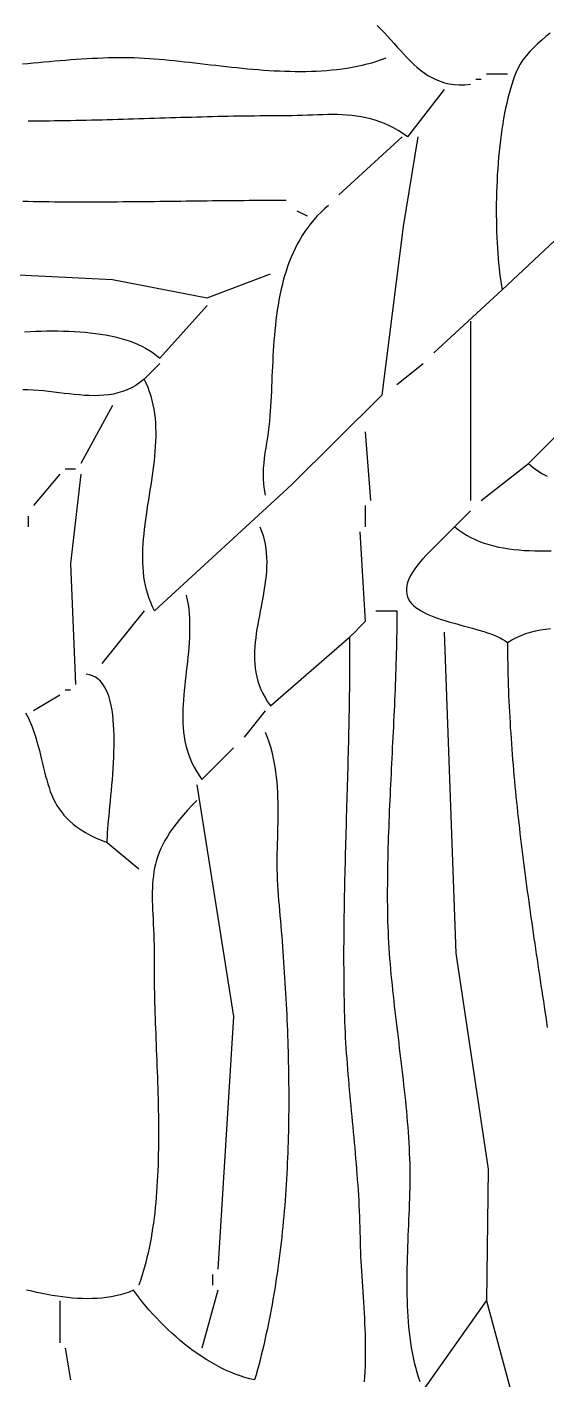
# Model space of a CAD drawing. Header units: millimetres. Extents: x 17 to 1517, y 15 to 1503.
# Drawn here: x 641.8 to 740.5, y 1022 to 1278.9 of the extents above; entities that cross this region are included whole.
import ezdxf

# ---------------------------------------------------------------- set-up
doc = ezdxf.new("R2010")
doc.units = ezdxf.units.MM
doc.layers.add('0_0_0', color=3, linetype='Continuous')

msp = doc.modelspace()

# ---------------------------------------------------------------- linework, layer by layer
at = {"layer": '0_0_0'}
for points in [[(708.2805, 1279.1428), (708.9511, 1278.4882), (709.6024, 1277.8183), (710.2377, 1277.1375), (710.8606, 1276.4501), (711.4743, 1275.7604), (712.0825, 1275.0729), (712.6885, 1274.3917), (713.2958, 1273.7214), (713.9078, 1273.0661), (714.528, 1272.4303), (715.1598, 1271.8182), (715.8067, 1271.2343), (716.4721, 1270.6829), (717.1595, 1270.1682), (717.8723, 1269.6947), (718.614, 1269.2666), (719.388, 1268.8884), (720.1977, 1268.5643), (721.0466, 1268.2987), (721.9382, 1268.0959), (722.8759, 1267.9603), (723.8631, 1267.8963), (724.9033, 1267.908), (726, 1268)], [(741.1434, 1277.7372), (740.3201, 1277.0605), (739.5054, 1276.3706), (738.7105, 1275.6653), (737.9464, 1274.9423), (737.2242, 1274.1995), (736.5551, 1273.4346), (735.9503, 1272.6454), (735.4207, 1271.8297), (734.9776, 1270.9853), (734.6677, 1270.2799), (734.3711, 1269.5384), (734.0877, 1268.7623), (733.8172, 1267.9534), (733.5596, 1267.1134), (733.3147, 1266.244), (733.0824, 1265.3469), (732.8626, 1264.4239), (732.6551, 1263.4765), (732.4598, 1262.5066), (732.2766, 1261.5158), (732.1054, 1260.5058), (731.9459, 1259.4784), (731.7981, 1258.4352), (731.6619, 1257.378), (731.537, 1256.3084), (731.4235, 1255.2282), (731.3211, 1254.1391), (731.2297, 1253.0428), (731.1492, 1251.9409), (731.0795, 1250.8352), (731.0204, 1249.7275), (730.9718, 1248.6193), (730.9335, 1247.5124), (730.9055, 1246.4086), (730.8875, 1245.3095), (730.8796, 1244.2168), (730.8814, 1243.1322), (730.893, 1242.0575), (730.9141, 1240.9943), (730.9447, 1239.9444), (730.9846, 1238.9094), (731.0337, 1237.8911), (731.0918, 1236.8912), (731.1588, 1235.9113), (731.2346, 1234.9533), (731.319, 1234.0187), (731.412, 1233.1093), (731.5133, 1232.2268), (731.6229, 1231.3729), (731.7407, 1230.5493), (731.8664, 1229.7578), (732, 1229), (748, 1244)], [(640.9089, 1271.8767), (641.9248, 1271.9735), (642.9428, 1272.0701), (643.9626, 1272.1658), (644.9836, 1272.2602), (646.0054, 1272.3526), (647.0277, 1272.4423), (648.0499, 1272.5287), (649.0717, 1272.6114), (650.0925, 1272.6896), (651.112, 1272.7627), (652.1297, 1272.8302), (653.1452, 1272.8914), (654.1581, 1272.9458), (655.1679, 1272.9926), (656.1741, 1273.0314), (657.1764, 1273.0615), (658.1743, 1273.0823), (659.1674, 1273.0932), (660.1552, 1273.0936), (661.1373, 1273.0828), (662.1132, 1273.0603), (663.0826, 1273.0256), (664.045, 1272.9778), (665, 1272.9166), (665.9337, 1272.8457), (666.8747, 1272.767), (667.8228, 1272.6812), (668.7774, 1272.5892), (669.7383, 1272.4916), (670.7051, 1272.3893), (671.6774, 1272.2828), (672.6548, 1272.1731), (673.637, 1272.0609), (674.6237, 1271.9469), (675.6143, 1271.8318), (676.6087, 1271.7165), (677.6064, 1271.6016), (678.6071, 1271.488), (679.6103, 1271.3763), (680.6158, 1271.2674), (681.6231, 1271.1619), (682.6319, 1271.0607), (683.6418, 1270.9644), (684.6525, 1270.874), (685.6636, 1270.79), (686.6747, 1270.7132), (687.6855, 1270.6444), (688.6956, 1270.5844), (689.7046, 1270.5339), (690.7122, 1270.4936), (691.718, 1270.4644), (692.7216, 1270.4469), (693.7227, 1270.4419), (694.7209, 1270.4501), (695.7158, 1270.4724), (696.7071, 1270.5095), (697.6944, 1270.562), (698.6774, 1270.6309), (699.6556, 1270.7167), (700.6288, 1270.8204), (701.5965, 1270.9426), (702.5583, 1271.084), (703.514, 1271.2455), (704.4632, 1271.4277), (705.4054, 1271.6315), (706.3403, 1271.8576), (707.2676, 1272.1068), (708.1869, 1272.3797), (709.0978, 1272.6772), (710, 1273)], [(729, 1270), (733, 1270)], [(721, 1267), (714, 1258), (713.1247, 1258.6325), (712.2512, 1259.2012), (711.3785, 1259.7093), (710.5062, 1260.1599), (709.6334, 1260.5563), (708.7596, 1260.9017), (707.884, 1261.1992), (707.0059, 1261.452), (706.1246, 1261.6633), (705.2396, 1261.8363), (704.35, 1261.9743), (703.4552, 1262.0803), (702.5546, 1262.1575), (701.6474, 1262.2093), (700.7329, 1262.2387), (699.8105, 1262.249), (698.8795, 1262.2433), (697.9392, 1262.2248), (696.9889, 1262.1967), (696.0279, 1262.1623), (695.0556, 1262.1246), (694.0713, 1262.0869), (693.0743, 1262.0524), (692.0638, 1262.0243), (691.0393, 1262.0058), (690, 1262), (688.9975, 1262.0001), (687.9955, 1261.9977), (686.9937, 1261.9928), (685.9923, 1261.9855), (684.9912, 1261.9759), (683.9904, 1261.9641), (682.9898, 1261.9502), (681.9895, 1261.9345), (680.9895, 1261.9168), (679.9896, 1261.8975), (678.99, 1261.8766), (677.9906, 1261.8541), (676.9913, 1261.8303), (675.9922, 1261.8052), (674.9933, 1261.779), (673.9944, 1261.7517), (672.9957, 1261.7234), (671.997, 1261.6944), (670.9985, 1261.6646), (670, 1261.6343), (669.0015, 1261.6035), (668.0031, 1261.5723), (667.0047, 1261.5408), (666.0063, 1261.5092), (665.0078, 1261.4776), (664.0093, 1261.446), (663.0108, 1261.4147), (662.0122, 1261.3836), (661.0135, 1261.353), (660.0147, 1261.3229), (659.0157, 1261.2934), (658.0167, 1261.2647), (657.0175, 1261.2369), (656.0181, 1261.21), (655.0185, 1261.1842), (654.0188, 1261.1597), (653.0188, 1261.1364), (652.0186, 1261.1146), (651.0181, 1261.0944), (650.0174, 1261.0757), (649.0164, 1261.0589), (648.015, 1261.0439), (647.0134, 1261.031), (646.0114, 1261.0201), (645.0091, 1261.0115), (644.0065, 1261.0051), (643.0034, 1261.0013), (642, 1261)], [(727, 1269), (728, 1269)], [(716, 1258), (713.1883, 1241), (709.1273, 1209.0007), (692, 1191.9197), (666, 1168), (665.6088, 1168.7806), (665.2609, 1169.5735), (664.9543, 1170.378), (664.6872, 1171.1936), (664.458, 1172.0198), (664.2646, 1172.8561), (664.1055, 1173.7021), (663.9786, 1174.5572), (663.8824, 1175.4209), (663.8148, 1176.2927), (663.7742, 1177.1721), (663.7588, 1178.0585), (663.7667, 1178.9516), (663.7962, 1179.8507), (663.8453, 1180.7554), (663.9125, 1181.6652), (663.9957, 1182.5795), (664.0933, 1183.4978), (664.2034, 1184.4198), (664.3242, 1185.3447), (664.454, 1186.2722), (664.5909, 1187.2018), (664.7331, 1188.1328), (664.8788, 1189.0649), (665.0263, 1189.9975), (665.1736, 1190.9301), (665.3191, 1191.8622), (665.4609, 1192.7933), (665.5972, 1193.7228), (665.7262, 1194.6504), (665.8461, 1195.5755), (665.9551, 1196.4975), (666.0515, 1197.416), (666.1333, 1198.3304), (666.1988, 1199.2403), (666.2462, 1200.1452), (666.2737, 1201.0445), (666.2795, 1201.9378), (666.2618, 1202.8244), (666.2188, 1203.7041), (666.1486, 1204.5761), (666.0496, 1205.44), (665.9198, 1206.2954), (665.7575, 1207.1417), (665.5609, 1207.9783), (665.3282, 1208.8049), (665.0575, 1209.6208), (664.7471, 1210.4257), (664.3952, 1211.2189), (664, 1212), (663.2172, 1211.374), (662.4163, 1210.831), (661.5981, 1210.3661), (660.7636, 1209.9743), (659.9135, 1209.6509), (659.0487, 1209.3909), (658.1702, 1209.1894), (657.2788, 1209.0416), (656.3754, 1208.9425), (655.4608, 1208.8873), (654.536, 1208.8711), (653.6018, 1208.8889), (652.659, 1208.936), (651.7086, 1209.0074), (650.7515, 1209.0982), (649.7884, 1209.2035), (648.8203, 1209.3186), (647.8481, 1209.4383), (646.8726, 1209.558), (645.8947, 1209.6727), (644.9153, 1209.7775), (643.9352, 1209.8675), (642.9554, 1209.9378), (641.9767, 1209.9836), (641, 1210)], [(713, 1258), (701, 1247)], [(641.0037, 1245.8019), (642.0027, 1245.7822), (643.0016, 1245.7645), (644.0004, 1245.7488), (644.9992, 1245.7351), (645.998, 1245.7232), (646.9967, 1245.7132), (647.9955, 1245.7048), (648.9942, 1245.6981), (649.9929, 1245.693), (650.9916, 1245.6894), (651.9903, 1245.6873), (652.9891, 1245.6865), (653.9878, 1245.6871), (654.9866, 1245.6889), (655.9853, 1245.6918), (656.9842, 1245.6959), (657.983, 1245.701), (658.9819, 1245.7071), (659.9808, 1245.7141), (660.9798, 1245.7219), (661.9788, 1245.7305), (662.9779, 1245.7397), (663.9771, 1245.7496), (664.9764, 1245.76), (665.9757, 1245.771), (666.9751, 1245.7823), (667.9746, 1245.794), (668.9742, 1245.8059), (669.9739, 1245.8181), (670.9737, 1245.8304), (671.9736, 1245.8428), (672.9736, 1245.8552), (673.9737, 1245.8675), (674.974, 1245.8797), (675.9744, 1245.8917), (676.9749, 1245.9034), (677.9756, 1245.9147), (678.9764, 1245.9257), (679.9774, 1245.9362), (680.9786, 1245.9461), (681.9799, 1245.9554), (682.9814, 1245.964), (683.983, 1245.9719), (684.9848, 1245.9789), (685.9869, 1245.985), (686.9891, 1245.9902), (687.9915, 1245.9944), (688.9941, 1245.9974), (689.9969, 1245.9993), (691, 1246)], [(699, 1245), (698.2568, 1244.3514), (697.5503, 1243.6822), (696.8796, 1242.9929), (696.2436, 1242.2842), (695.6414, 1241.5569), (695.0719, 1240.8116), (694.5342, 1240.049), (694.0273, 1239.2698), (693.5502, 1238.4746), (693.102, 1237.6642), (692.6815, 1236.8393), (692.288, 1236.0004), (691.9203, 1235.1483), (691.5774, 1234.2838), (691.2585, 1233.4073), (690.9625, 1232.5198), (690.6883, 1231.6217), (690.4352, 1230.7139), (690.2019, 1229.797), (689.9877, 1228.8716), (689.7914, 1227.9385), (689.6121, 1226.9984), (689.4488, 1226.0519), (689.3006, 1225.0997), (689.1663, 1224.1425), (689.0451, 1223.181), (688.936, 1222.2158), (688.838, 1221.2477), (688.75, 1220.2773), (688.6711, 1219.3054), (688.6004, 1218.3325), (688.5368, 1217.3594), (688.4793, 1216.3868), (688.427, 1215.4153), (688.3789, 1214.4456), (688.334, 1213.4785), (688.2912, 1212.5145), (688.2497, 1211.5545), (688.2084, 1210.599), (688.1664, 1209.6487), (688.1226, 1208.7043), (688.0761, 1207.7666), (688.0259, 1206.8362), (687.971, 1205.9137), (687.9104, 1205), (687.8205, 1203.961), (687.7028, 1202.9392), (687.5646, 1201.9319), (687.4135, 1200.9365), (687.2567, 1199.9503), (687.1016, 1198.9705), (686.9556, 1197.9945), (686.826, 1197.0195), (686.7203, 1196.043), (686.6458, 1195.0622), (686.6099, 1194.0745), (686.62, 1193.077), (686.6835, 1192.0673), (686.8077, 1191.0425), (687, 1190)], [(693, 1244), (695, 1243)], [(468, 1232), (502, 1231.0748), (514, 1235.324), (585, 1234.5448), (658, 1230.9105), (676, 1227.4521), (688, 1232)], [(732, 1229), (719, 1217)], [(641.3029, 1221.0245), (642.365, 1221.0717), (643.4272, 1221.1106), (644.4883, 1221.1403), (645.547, 1221.1597), (646.602, 1221.1678), (647.6521, 1221.1637), (648.6962, 1221.1465), (649.7328, 1221.115), (650.7609, 1221.0684), (651.7791, 1221.0057), (652.7861, 1220.9259), (653.7808, 1220.8279), (654.762, 1220.7109), (655.7282, 1220.5738), (656.6784, 1220.4157), (657.6113, 1220.2356), (658.5255, 1220.0325), (659.42, 1219.8054), (660.2933, 1219.5533), (661.1444, 1219.2753), (661.9719, 1218.9704), (662.7746, 1218.6376), (663.5512, 1218.2759), (664.3005, 1217.8843), (665.0213, 1217.462), (665.7123, 1217.0077), (666.3723, 1216.5207), (667, 1216), (676, 1226)], [(726, 1223), (726, 1189)], [(667, 1215), (664, 1212)], [(712, 1211), (717, 1215)], [(658, 1207), (652, 1196)], [(746, 1205), (737, 1196), (737.901, 1195.2608), (738.7913, 1194.6147), (739.6738, 1194.0557), (740.5516, 1193.5776)], [(706, 1202), (707, 1189)], [(649, 1195), (651, 1195)], [(728, 1189), (737, 1196)], [(648, 1194), (643, 1188)], [(652, 1194), (650.054, 1177), (651, 1154)], [(706, 1188), (706, 1184)], [(726, 1187), (719.9962, 1180.9954), (719.2106, 1180.2173), (718.4159, 1179.4382), (717.6291, 1178.6486), (716.8674, 1177.839), (716.1481, 1177), (715.5394, 1176.2053), (715.0284, 1175.4509), (714.6113, 1174.7354), (714.2846, 1174.0572), (714.0446, 1173.415), (713.8877, 1172.8073), (713.8103, 1172.2328), (713.8087, 1171.69), (713.8793, 1171.1775), (714.0186, 1170.6939), (714.2228, 1170.2378), (714.4883, 1169.8078), (714.8116, 1169.4024), (715.189, 1169.0202), (715.6168, 1168.6599), (716.0915, 1168.3199), (716.6094, 1167.9989), (717.1669, 1167.6955), (717.7604, 1167.4082), (718.3862, 1167.1357), (719.0408, 1166.8765), (719.7204, 1166.6291), (720.4215, 1166.3923), (721.1404, 1166.1645), (721.8736, 1165.9444), (722.6174, 1165.7305), (723.3681, 1165.5214), (724.1221, 1165.3157), (724.8759, 1165.112), (725.6258, 1164.9088), (726.3681, 1164.7049), (727.0993, 1164.4986), (727.8157, 1164.2887), (728.5137, 1164.0737), (729.1897, 1163.8521), (729.84, 1163.6226), (730.461, 1163.3838), (731.0491, 1163.1342), (731.6007, 1162.8725), (732.1121, 1162.5971), (732.5797, 1162.3067), (733, 1162), (733.8415, 1162.5156), (734.703, 1162.9678), (735.5829, 1163.3603), (736.48, 1163.6964), (737.3929, 1163.98), (738.3205, 1164.2145), (739.2612, 1164.4035), (740.2139, 1164.5507), (741.1771, 1164.6596)], [(642, 1186), (642, 1184)], [(686, 1184), (686.3225, 1183.1678), (686.5926, 1182.3329), (686.8134, 1181.4955), (686.9877, 1180.6558), (687.1186, 1179.814), (687.2091, 1178.9704), (687.2621, 1178.1251), (687.2805, 1177.2783), (687.2674, 1176.4304), (687.2258, 1175.5816), (687.1586, 1174.7319), (687.0687, 1173.8818), (686.9593, 1173.0313), (686.8331, 1172.1808), (686.6933, 1171.3304), (686.5428, 1170.4804), (686.3845, 1169.6309), (686.2215, 1168.7823), (686.0567, 1167.9347), (685.893, 1167.0884), (685.7336, 1166.2435), (685.5812, 1165.4004), (685.439, 1164.5591), (685.3099, 1163.7201), (685.1968, 1162.8833), (685.1028, 1162.0492), (685.0308, 1161.2179), (684.9838, 1160.3896), (684.9647, 1159.5646), (684.9766, 1158.7431), (685.0224, 1157.9253), (685.105, 1157.1114), (685.2276, 1156.3017), (685.393, 1155.4963), (685.6041, 1154.6955), (685.8641, 1153.8996), (686.1759, 1153.1087), (686.5423, 1152.3231), (686.9665, 1151.5429), (687.4514, 1150.7685), (688, 1150), (703, 1163), (703.0071, 1162.0009), (703.0119, 1161.0019), (703.0146, 1160.003), (703.0151, 1159.0041), (703.0136, 1158.0053), (703.0102, 1157.0066), (703.0048, 1156.0079), (702.9976, 1155.0093), (702.9887, 1154.0107), (702.9781, 1153.0122), (702.9658, 1152.0137), (702.9521, 1151.0152), (702.9368, 1150.0168), (702.9202, 1149.0184), (702.9022, 1148.02), (702.883, 1147.0216), (702.8626, 1146.0232), (702.8411, 1145.0249), (702.8186, 1144.0265), (702.7951, 1143.0281), (702.7708, 1142.0298), (702.7456, 1141.0314), (702.7197, 1140.033), (702.693, 1139.0346), (702.6658, 1138.0361), (702.6381, 1137.0376), (702.6099, 1136.0391), (702.5814, 1135.0405), (702.5525, 1134.0419), (702.5234, 1133.0433), (702.4941, 1132.0446), (702.4647, 1131.0458), (702.4353, 1130.047), (702.4059, 1129.0481), (702.3767, 1128.0491), (702.3477, 1127.0501), (702.3189, 1126.0509), (702.2905, 1125.0517), (702.2624, 1124.0524), (702.2349, 1123.053), (702.2079, 1122.0535), (702.1816, 1121.0539), (702.1559, 1120.0542), (702.131, 1119.0544), (702.107, 1118.0545), (702.0839, 1117.0544), (702.0617, 1116.0542), (702.0406, 1115.0539), (702.0207, 1114.0535), (702.002, 1113.0529), (701.9845, 1112.0521), (701.9684, 1111.0512), (701.9537, 1110.0502), (701.9405, 1109.049), (701.9289, 1108.0476), (701.9189, 1107.0461), (701.9106, 1106.0444), (701.9041, 1105.0425), (701.8994, 1104.0405), (701.8967, 1103.0382), (701.896, 1102.0358), (701.8973, 1101.0331), (701.9008, 1100.0303), (701.9065, 1099.0273), (701.9145, 1098.024), (701.9249, 1097.0206), (701.9377, 1096.0169), (701.9529, 1095.013), (701.9708, 1094.0089), (701.9913, 1093.0045), (702.0146, 1092), (702.0425, 1090.9964), (702.077, 1089.9935), (702.1177, 1088.9913), (702.1642, 1087.9898), (702.2163, 1086.9889), (702.2735, 1085.9885), (702.3356, 1084.9887), (702.4023, 1083.9894), (702.4731, 1082.9905), (702.5478, 1081.992), (702.626, 1080.9939), (702.7074, 1079.9961), (702.7917, 1078.9986), (702.8785, 1078.0013), (702.9675, 1077.0042), (703.0584, 1076.0073), (703.1509, 1075.0105), (703.2445, 1074.0137), (703.339, 1073.0171), (703.434, 1072.0203), (703.5292, 1071.0236), (703.6244, 1070.0268), (703.719, 1069.0298), (703.8129, 1068.0326), (703.9056, 1067.0353), (703.9969, 1066.0377), (704.0864, 1065.0398), (704.1738, 1064.0415), (704.2587, 1063.0429), (704.3408, 1062.0439), (704.4198, 1061.0444), (704.4954, 1060.0444), (704.5672, 1059.0439), (704.6348, 1058.0428), (704.698, 1057.0411), (704.7565, 1056.0387), (704.8098, 1055.0356), (704.8577, 1054.0318), (704.8998, 1053.0271), (704.9358, 1052.0217), (704.9653, 1051.0154), (704.9881, 1050.0081), (705.0038, 1049), (705.0191, 1048.1291), (705.0438, 1047.2434), (705.0769, 1046.3435), (705.1175, 1045.4304), (705.1646, 1044.5048), (705.2171, 1043.5675), (705.2742, 1042.6194), (705.3348, 1041.6611), (705.398, 1040.6936), (705.4627, 1039.7177), (705.528, 1038.734), (705.5929, 1037.7436), (705.6565, 1036.747), (705.7176, 1035.7452), (705.7755, 1034.739), (705.829, 1033.7291), (705.8773, 1032.7164), (705.9193, 1031.7017), (705.954, 1030.6857), (705.9805, 1029.6693), (705.9977, 1028.6532), (706.0048, 1027.6384), (706.0007, 1026.6255), (705.9844, 1025.6154), (705.955, 1024.6089), (705.9115, 1023.6068), (705.8529, 1022.6099), (705.7782, 1021.6189)], [(705, 1183), (706, 1166), (705, 1165), (704, 1164), (703, 1163)], [(723, 1184), (723.7167, 1183.4163), (724.4633, 1182.8816), (725.2383, 1182.3938), (726.04, 1181.9511), (726.8671, 1181.5515), (727.7179, 1181.1931), (728.591, 1180.8739), (729.4848, 1180.592), (730.3978, 1180.3454), (731.3285, 1180.1322), (732.2753, 1179.9506), (733.2367, 1179.7984), (734.2112, 1179.6738), (735.1973, 1179.5749), (736.1934, 1179.4997), (737.1981, 1179.4463), (738.2097, 1179.4128), (739.2268, 1179.3971), (740.2479, 1179.3974), (741.2713, 1179.4118)], [(672, 1171), (672.1921, 1170.1099), (672.3475, 1169.2164), (672.4684, 1168.3197), (672.5573, 1167.4201), (672.6167, 1166.518), (672.649, 1165.6138), (672.6565, 1164.7077), (672.6419, 1163.8001), (672.6074, 1162.8914), (672.5555, 1161.9819), (672.4887, 1161.0718), (672.4094, 1160.1617), (672.32, 1159.2518), (672.223, 1158.3424), (672.1208, 1157.4338), (672.0158, 1156.5265), (671.9105, 1155.6208), (671.8074, 1154.717), (671.7087, 1153.8154), (671.617, 1152.9164), (671.5348, 1152.0203), (671.4644, 1151.1274), (671.4083, 1150.2382), (671.3689, 1149.3529), (671.3486, 1148.4719), (671.35, 1147.5954), (671.3754, 1146.724), (671.4272, 1145.8578), (671.5079, 1144.9973), (671.62, 1144.1427), (671.7659, 1143.2944), (671.9479, 1142.4528), (672.1686, 1141.6182), (672.4304, 1140.7909), (672.7357, 1139.9712), (673.0869, 1139.1596), (673.4865, 1138.3563), (673.9369, 1137.5617), (674.4406, 1136.7762), (675, 1136), (681, 1142)], [(664, 1168), (656, 1158)], [(708, 1168), (712, 1168), (711.998, 1166.9994), (711.9924, 1165.9991), (711.9834, 1164.999), (711.9711, 1163.9991), (711.9556, 1162.9995), (711.937, 1162), (711.9155, 1161.0006), (711.8913, 1160.0015), (711.8645, 1159.0025), (711.8351, 1158.0036), (711.8034, 1157.0048), (711.7695, 1156.0062), (711.7336, 1155.0077), (711.6957, 1154.0092), (711.656, 1153.0109), (711.6146, 1152.0126), (711.5717, 1151.0144), (711.5275, 1150.0162), (711.482, 1149.018), (711.4354, 1148.0199), (711.3879, 1147.0218), (711.3395, 1146.0237), (711.2905, 1145.0256), (711.2409, 1144.0274), (711.1909, 1143.0292), (711.1406, 1142.031), (711.0902, 1141.0327), (711.0398, 1140.0344), (710.9895, 1139.0359), (710.9396, 1138.0374), (710.89, 1137.0388), (710.8411, 1136.04), (710.7928, 1135.0411), (710.7454, 1134.0421), (710.6989, 1133.043), (710.6536, 1132.0436), (710.6096, 1131.0441), (710.5669, 1130.0445), (710.5257, 1129.0446), (710.4863, 1128.0445), (710.4486, 1127.0442), (710.4129, 1126.0436), (710.3793, 1125.0429), (710.348, 1124.0418), (710.3189, 1123.0405), (710.2924, 1122.0389), (710.2686, 1121.0371), (710.2475, 1120.0349), (710.2293, 1119.0324), (710.2142, 1118.0296), (710.2024, 1117.0265), (710.1938, 1116.023), (710.1887, 1115.0191), (710.1873, 1114.0149), (710.1895, 1113.0103), (710.1957, 1112.0053), (710.206, 1111), (710.2226, 1109.9956), (710.2476, 1108.9917), (710.2808, 1107.9882), (710.3217, 1106.9853), (710.37, 1105.9827), (710.4254, 1104.9805), (710.4874, 1103.9787), (710.5558, 1102.9773), (710.6301, 1101.9763), (710.7101, 1100.9755), (710.7954, 1099.9751), (710.8856, 1098.9749), (710.9804, 1097.9751), (711.0793, 1096.9754), (711.1822, 1095.976), (711.2886, 1094.9768), (711.3981, 1093.9778), (711.5105, 1092.979), (711.6253, 1091.9803), (711.7422, 1090.9818), (711.8608, 1089.9833), (711.9809, 1088.985), (712.102, 1087.9867), (712.2238, 1086.9885), (712.3459, 1085.9903), (712.4681, 1084.9922), (712.5898, 1083.994), (712.7109, 1082.9958), (712.8309, 1081.9976), (712.9494, 1080.9993), (713.0662, 1080.0009), (713.1809, 1079.0024), (713.2931, 1078.0038), (713.4024, 1077.0051), (713.5086, 1076.0062), (713.6112, 1075.0071), (713.7099, 1074.0078), (713.8044, 1073.0084), (713.8943, 1072.0086), (713.9793, 1071.0086), (714.0589, 1070.0084), (714.1329, 1069.0078), (714.2009, 1068.007), (714.2625, 1067.0058), (714.3175, 1066.0042), (714.3653, 1065.0023), (714.4058, 1064), (714.4332, 1063.0938), (714.4505, 1062.1752), (714.4584, 1061.2449), (714.4578, 1060.3035), (714.4493, 1059.3516), (714.4339, 1058.3899), (714.4123, 1057.419), (714.3854, 1056.4395), (714.3539, 1055.4521), (714.3187, 1054.4574), (714.2805, 1053.456), (714.2403, 1052.4486), (714.1987, 1051.4358), (714.1566, 1050.4183), (714.1148, 1049.3967), (714.0741, 1048.3716), (714.0353, 1047.3437), (713.9992, 1046.3136), (713.9666, 1045.282), (713.9384, 1044.2494), (713.9153, 1043.2165), (713.8981, 1042.184), (713.8877, 1041.1525), (713.8849, 1040.1226), (713.8904, 1039.095), (713.9051, 1038.0703), (713.9298, 1037.0491), (713.9652, 1036.0321), (714.0123, 1035.02), (714.0717, 1034.0132), (714.1444, 1033.0126), (714.2311, 1032.0187), (714.3325, 1031.0322), (714.4496, 1030.0536), (714.5832, 1029.0837), (714.734, 1028.1231), (714.9028, 1027.1724), (715.0905, 1026.2322), (715.2978, 1025.3032), (715.5256, 1024.3861), (715.7747, 1023.4814), (716.0459, 1022.5898), (716.3399, 1021.7119)], [(721, 1164), (723.1697, 1103), (729.3627, 1062), (729, 1037)], [(733, 1162), (733.0049, 1160.9817), (733.014, 1159.9643), (733.0272, 1158.9475), (733.0445, 1157.9316), (733.0659, 1156.9163), (733.0911, 1155.9018), (733.1203, 1154.8879), (733.1532, 1153.8748), (733.19, 1152.8623), (733.2304, 1151.8505), (733.2745, 1150.8393), (733.3221, 1149.8288), (733.3733, 1148.8189), (733.4279, 1147.8097), (733.4859, 1146.801), (733.5473, 1145.7929), (733.6119, 1144.7855), (733.6798, 1143.7786), (733.7507, 1142.7722), (733.8248, 1141.7664), (733.9019, 1140.7611), (733.982, 1139.7564), (734.065, 1138.7522), (734.1508, 1137.7484), (734.2394, 1136.7452), (734.3307, 1135.7424), (734.4247, 1134.7401), (734.5213, 1133.7382), (734.6205, 1132.7368), (734.7221, 1131.7358), (734.8261, 1130.7353), (734.9325, 1129.7351), (735.0411, 1128.7353), (735.1521, 1127.7359), (735.2651, 1126.7369), (735.3803, 1125.7382), (735.4976, 1124.7399), (735.6168, 1123.7419), (735.7379, 1122.7442), (735.861, 1121.7469), (735.9858, 1120.7498), (736.1124, 1119.753), (736.2406, 1118.7565), (736.3705, 1117.7602), (736.5019, 1116.7642), (736.6349, 1115.7685), (736.7692, 1114.773), (736.905, 1113.7776), (737.042, 1112.7825), (737.1803, 1111.7876), (737.3199, 1110.7928), (737.4605, 1109.7982), (737.6022, 1108.8038), (737.7449, 1107.8095), (737.8886, 1106.8154), (738.0332, 1105.8213), (738.1786, 1104.8274), (738.3247, 1103.8336), (738.4716, 1102.8398), (738.6191, 1101.8461), (738.7671, 1100.8525), (738.9157, 1099.8589), (739.0648, 1098.8654), (739.2143, 1097.8718), (739.364, 1096.8783), (739.5141, 1095.8848), (739.6644, 1094.8913), (739.8148, 1093.8978), (739.9654, 1092.9042), (740.1159, 1091.9105), (740.2665, 1090.9169), (740.4169, 1089.9231), (740.5672, 1088.9292)], [(641.5, 1148.6352), (641.9924, 1147.7904), (642.3966, 1146.9105), (642.7552, 1145.9659), (643.0801, 1145.038), (643.3751, 1144.1266), (643.6438, 1143.2315), (643.8901, 1142.3528), (644.1178, 1141.4903), (644.3305, 1140.644), (644.5322, 1139.8137), (644.7265, 1138.9993), (644.9173, 1138.2008), (645.1082, 1137.4181), (645.3032, 1136.651), (645.5059, 1135.8995), (645.7201, 1135.1635), (645.9496, 1134.4429), (646.1982, 1133.7376), (646.4697, 1133.0475), (646.7678, 1132.3726), (647.0962, 1131.7126), (647.4589, 1131.0676), (647.8595, 1130.4375), (648.3018, 1129.8221), (648.7896, 1129.2213), (649.3267, 1128.6351), (649.9168, 1128.0634), (650.5637, 1127.5061), (651.2712, 1126.9631), (652.0431, 1126.4343), (652.8831, 1125.9196), (653.795, 1125.4189), (654.7826, 1124.9321), (655.8497, 1124.4592), (657, 1124), (657.0087, 1124.5672), (657.0339, 1125.1936), (657.0737, 1125.8754), (657.1264, 1126.6088), (657.1904, 1127.3902), (657.2637, 1128.2157), (657.3448, 1129.0818), (657.4319, 1129.9847), (657.5232, 1130.9206), (657.6171, 1131.8858), (657.7117, 1132.8766), (657.8054, 1133.8893), (657.8964, 1134.9201), (657.9829, 1135.9653), (658.0633, 1137.0212), (658.1359, 1138.0841), (658.1987, 1139.1503), (658.2503, 1140.2159), (658.2887, 1141.2774), (658.3123, 1142.3309), (658.3194, 1143.3728), (658.3081, 1144.3993), (658.2768, 1145.4067), (658.2238, 1146.3912), (658.1473, 1147.3492), (658.0455, 1148.2769), (657.9167, 1149.1707), (657.7593, 1150.0267), (657.5714, 1150.8412), (657.3514, 1151.6106), (657.0974, 1152.331), (656.8078, 1152.9988), (656.4809, 1153.6103), (656.1148, 1154.1617), (655.7079, 1154.6493), (655.2584, 1155.0694), (654.7646, 1155.4182), (654.2247, 1155.6921), (653.6371, 1155.8872), (653, 1156)], [(648, 1152), (643, 1149)], [(649, 1153), (650, 1153)], [(687, 1149), (683, 1144)], [(687, 1145), (687.3625, 1144.0614), (687.6879, 1143.1202), (687.9781, 1142.1765), (688.2349, 1141.2303), (688.4602, 1140.2816), (688.6558, 1139.3306), (688.8237, 1138.3774), (688.9657, 1137.4219), (689.0837, 1136.4643), (689.1795, 1135.5046), (689.255, 1134.5429), (689.3121, 1133.5792), (689.3526, 1132.6137), (689.3785, 1131.6463), (689.3915, 1130.6772), (689.3936, 1129.7064), (689.3866, 1128.734), (689.3725, 1127.7601), (689.3529, 1126.7847), (689.33, 1125.8078), (689.3054, 1124.8296), (689.2811, 1123.8502), (689.2589, 1122.8695), (689.2408, 1121.8877), (689.2285, 1120.9048), (689.224, 1119.9209), (689.2291, 1118.936), (689.2457, 1117.9503), (689.2757, 1116.9638), (689.3209, 1115.9765), (689.3832, 1114.9885), (689.4645, 1114), (689.5528, 1113.0355), (689.64, 1112.0688), (689.7258, 1111.0999), (689.8103, 1110.1288), (689.8933, 1109.1557), (689.9749, 1108.1806), (690.0549, 1107.2035), (690.1334, 1106.2245), (690.2102, 1105.2436), (690.2853, 1104.2609), (690.3586, 1103.2765), (690.4301, 1102.2905), (690.4998, 1101.3028), (690.5675, 1100.3135), (690.6332, 1099.3227), (690.6969, 1098.3305), (690.7584, 1097.3368), (690.8179, 1096.3418), (690.8751, 1095.3456), (690.93, 1094.3481), (690.9826, 1093.3494), (691.0329, 1092.3496), (691.0807, 1091.3487), (691.126, 1090.3468), (691.1687, 1089.344), (691.2089, 1088.3403), (691.2463, 1087.3357), (691.2811, 1086.3304), (691.3131, 1085.3243), (691.3422, 1084.3176), (691.3685, 1083.3102), (691.3918, 1082.3023), (691.4121, 1081.2939), (691.4294, 1080.285), (691.4435, 1079.2758), (691.4545, 1078.2662), (691.4622, 1077.2564), (691.4666, 1076.2463), (691.4678, 1075.2361), (691.4655, 1074.2257), (691.4597, 1073.2153), (691.4505, 1072.2049), (691.4376, 1071.1946), (691.4212, 1070.1844), (691.4011, 1069.1744), (691.3772, 1068.1645), (691.3495, 1067.155), (691.318, 1066.1459), (691.2826, 1065.1371), (691.2432, 1064.1288), (691.1998, 1063.1209), (691.1524, 1062.1137), (691.1007, 1061.1071), (691.045, 1060.1011), (690.9849, 1059.0959), (690.9206, 1058.0915), (690.8519, 1057.088), (690.7788, 1056.0853), (690.7012, 1055.0836), (690.6191, 1054.083), (690.5324, 1053.0834), (690.441, 1052.0849), (690.345, 1051.0876), (690.2442, 1050.0916), (690.1386, 1049.0968), (690.0282, 1048.1034), (689.9128, 1047.1115), (689.7924, 1046.121), (689.667, 1045.132), (689.5365, 1044.1446), (689.4009, 1043.1588), (689.26, 1042.1747), (689.1139, 1041.1924), (688.9625, 1040.2119), (688.8057, 1039.2332), (688.6435, 1038.2565), (688.4758, 1037.2817), (688.3025, 1036.309), (688.1236, 1035.3384), (687.9391, 1034.3699), (687.7489, 1033.4036), (687.5529, 1032.4395), (687.3511, 1031.4778), (687.1434, 1030.5184), (686.9297, 1029.5615), (686.7101, 1028.607), (686.4844, 1027.6551), (686.2526, 1026.7057), (686.0146, 1025.7591), (685.7704, 1024.8151), (685.5199, 1023.8739), (685.2631, 1022.9355), (685, 1022), (684.0737, 1022.2086), (683.1491, 1022.4597), (682.227, 1022.7514), (681.3084, 1023.0821), (680.3941, 1023.45), (679.4849, 1023.8535), (678.5818, 1024.2907), (677.6855, 1024.7601), (676.797, 1025.2599), (675.9172, 1025.7884), (675.0469, 1026.3438), (674.187, 1026.9245), (673.3383, 1027.5287), (672.5017, 1028.1548), (671.6782, 1028.8009), (670.8685, 1029.4655), (670.0735, 1030.1468), (669.2941, 1030.843), (668.5312, 1031.5525), (667.7857, 1032.2735), (667.0584, 1033.0044), (666.3501, 1033.7434), (665.6618, 1034.4888), (664.9944, 1035.2389), (664.3486, 1035.992), (663.7254, 1036.7464), (663.1257, 1037.5003), (662.5502, 1038.2521), (662, 1039), (661.173, 1038.6766), (660.3335, 1038.3934), (659.4817, 1038.1491), (658.6183, 1037.9422), (657.7438, 1037.7713), (656.8587, 1037.635), (655.9636, 1037.5321), (655.059, 1037.461), (654.1454, 1037.4205), (653.2233, 1037.4091), (652.2933, 1037.4254), (651.3559, 1037.4681), (650.4117, 1037.5358), (649.461, 1037.6271), (648.5046, 1037.7406), (647.5429, 1037.8749), (646.5765, 1038.0287), (645.6058, 1038.2006), (644.6315, 1038.3891), (643.6539, 1038.593), (642.6738, 1038.8107), (641.6915, 1039.0411)], [(674, 1135), (680.9854, 1091), (678, 1043)], [(674, 1132), (673.0879, 1131.0678), (672.2419, 1130.1628), (671.4596, 1129.2829), (670.7387, 1128.4262), (670.0767, 1127.5905), (669.4713, 1126.7739), (668.9201, 1125.9742), (668.4208, 1125.1895), (667.9711, 1124.4176), (667.5685, 1123.6567), (667.2107, 1122.9045), (666.8954, 1122.1591), (666.6201, 1121.4185), (666.3826, 1120.6806), (666.1805, 1119.9433), (666.0113, 1119.2047), (665.8728, 1118.4626), (665.7626, 1117.7151), (665.6783, 1116.96), (665.6175, 1116.1955), (665.578, 1115.4193), (665.5573, 1114.6295), (665.5531, 1113.8241), (665.5631, 1113.001), (665.5848, 1112.1581), (665.6159, 1111.2934), (665.654, 1110.4049), (665.6969, 1109.4906), (665.742, 1108.5483), (665.7871, 1107.5762), (665.8299, 1106.572), (665.8679, 1105.5338), (665.8987, 1104.4595), (665.9201, 1103.3472), (665.9297, 1102.1946), (665.9251, 1101), (665.9188, 1100.1109), (665.918, 1099.2108), (665.9223, 1098.3001), (665.9314, 1097.3791), (665.9448, 1096.4483), (665.9624, 1095.508), (665.9837, 1094.5587), (666.0085, 1093.6006), (666.0363, 1092.6344), (666.0668, 1091.6602), (666.0997, 1090.6786), (666.1347, 1089.6899), (666.1714, 1088.6945), (666.2094, 1087.6928), (666.2485, 1086.6852), (666.2883, 1085.6722), (666.3285, 1084.6541), (666.3686, 1083.6312), (666.4084, 1082.6041), (666.4476, 1081.573), (666.4858, 1080.5385), (666.5226, 1079.5008), (666.5577, 1078.4605), (666.5909, 1077.4178), (666.6216, 1076.3732), (666.6497, 1075.3271), (666.6747, 1074.2798), (666.6963, 1073.2318), (666.7143, 1072.1835), (666.7281, 1071.1353), (666.7376, 1070.0875), (666.7424, 1069.0406), (666.742, 1067.9949), (666.7363, 1066.9509), (666.7248, 1065.9089), (666.7072, 1064.8694), (666.6832, 1063.8327), (666.6524, 1062.7992), (666.6145, 1061.7694), (666.5691, 1060.7437), (666.516, 1059.7223), (666.4547, 1058.7058), (666.385, 1057.6945), (666.3064, 1056.6888), (666.2188, 1055.6892), (666.1216, 1054.6959), (666.0146, 1053.7095), (665.8974, 1052.7302), (665.7698, 1051.7586), (665.6312, 1050.795), (665.4816, 1049.8398), (665.3204, 1048.8933), (665.1473, 1047.9561), (664.962, 1047.0284), (664.7642, 1046.1108), (664.5535, 1045.2035), (664.3296, 1044.307), (664.0921, 1043.4216), (663.8408, 1042.5479), (663.5752, 1041.6861), (663.295, 1040.8366), (663, 1040)], [(657, 1124), (663, 1119)], [(677, 1042), (677, 1040)], [(678, 1039), (675, 1028)], [(648, 1037), (648, 1029)], [(717, 1020), (729, 1037), (735, 1015)], [(649, 1028), (650, 1022)]]:
    msp.add_lwpolyline(points, dxfattribs=at)

doc.saveas('drawing.dxf')
